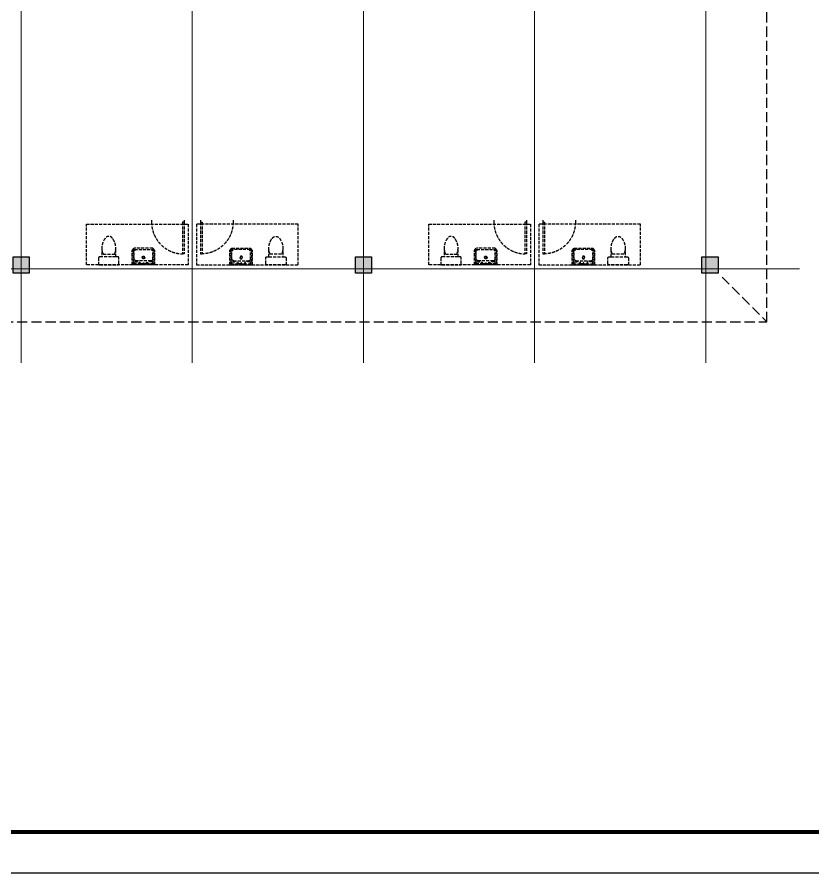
# Model space of a CAD drawing. Extents: x 1188826 to 1909461, y 608442 to 1651179.
# Drawn here: x 1832772 to 1852300, y 1129719 to 1150717 of the extents above; entities that cross this region are included whole.
import ezdxf

# ---------------------------------------------------------------- set-up
doc = ezdxf.new("R2010")
doc.units = 0
doc.header["$LTSCALE"] = 1000
doc.header["$MEASUREMENT"] = 0
for name, pattern in [('__DASH', [0.35, 0.25, -0.1]), ('ACAD_ISO10W100', [18.5, 12, -3, 0.5, -3]), ('DASH', [0.35, 0.25, -0.1]), ('DOTE', [2.42, 2, -0.2, 0.02, -0.2])]:
    doc.linetypes.add(name, pattern=pattern)
for name, color, linetype in [('00-300mm尺寸保温石材一体板外包', 44, 'Continuous'), ('S-COLU-HATCH', 30, 'Continuous'), ('S-COLU-LINE1', 6, 'Continuous'), ('卫生间', 6, 'Continuous'), ('图框', 140, 'Continuous')]:
    doc.layers.add(name, color=color, linetype=linetype)
doc.layers.add('DOTE', color=19, linetype='DOTE', lineweight=9)
doc.layers.add('审核', color=1, linetype='Continuous', plot=False)

# ---------------------------------------------------------------- blocks, each defined once
blk = doc.blocks.new('1241241')
at = {"layer": '审核', "color": 251, "linetype": '__DASH', "ltscale": 0.3}
for p, q in [((0, 2170), (0, 1730)), ((170, 2200), (30, 2200)), ((200, 2119), (200, 2170)), ((200, 1780), (200, 2119)), ((430, 2119), (200, 2119)), ((260, 2089), (260, 1810)), ((30, 1700), (170, 1700)), ((200, 1730), (200, 1780)), ((200, 1780), (430, 1780)), ((0, 1379), (350, 1379)), ((0, 819), (0, 1379)), ((349, 1351), (26, 1351)), ((26, 848), (26, 1351)), ((26, 1331), (79, 1331)), ((51, 1379), (51, 1352)), ((79, 1331), (79, 1253)), ((100, 909), (100, 1289)), ((101, 1291), (127, 1331)), ((123, 1380), (123, 1352)), ((127, 1331), (335, 1331)), ((335, 1331), (381, 1290)), ((381, 1321), (349, 1351)), ((350, 1379), (410, 1329)), ((381, 1321), (381, 878)), ((410, 869), (410, 1329)), ((26, 1010), (26, 1190)), ((26, 1100), (26, 1010)), ((84, 1248), (100, 1248)), ((26, 868), (79, 868)), ((349, 848), (26, 848)), ((51, 822), (51, 848)), ((79, 868), (79, 945)), ((84, 950), (100, 950)), ((100, 909), (127, 868)), ((123, 820), (123, 848)), ((127, 868), (335, 868)), ((335, 868), (381, 909)), ((381, 878), (349, 848)), ((350, 819), (410, 869)), ((1100, 900), (1000, 900)), ((0, 819), (350, 819)), ((270, 100), (270, 140)), ((1050, 140), (270, 140)), ((1050, 100), (270, 100)), ((1100, 100), (1000, 100)), ((1050, 100), (1050, 140))]:
    blk.add_line(p, q, dxfattribs=at)
blk.add_lwpolyline([(1000, 0), (0, 0), (0, 2500), (1000, 2500)], close=True, dxfattribs=at)
for centre, radius in [((44, 1100), 8), ((54, 1190), 15), ((182, 1100), 33.1), ((182, 1100), 24.9), ((56, 1010), 15)]:
    blk.add_circle(centre, radius, dxfattribs=at)
for centre, radius, start, end in [((30, 2170), 30, 90, 180), ((170, 2170), 30, 0, 90), ((413, 1722), 398, 53.3619, 112.5495), ((590, 1950), 110, 303.4509, 56.5491), ((30, 1730), 30, 180, 270), ((170, 1730), 30, 270, 0), ((413, 2177), 398, 247.4505, 306.6381), ((105, 1289), 5, 147.2444, 180), ((84, 1253), 5, 180, 270), ((84, 945), 5, 90, 180), ((1050, 120), 780, 90, 178.5307)]:
    blk.add_arc(centre, radius, start, end, dxfattribs=at)
blk = doc.blocks.new('1243123421321')
at = {"layer": 'S-COLU-HATCH'}
h = blk.add_hatch(color=256, dxfattribs=at)
h.dxf.hatch_style = 1
h.paths.add_polyline_path([(-17300, 400), (-16900, 400), (-16900, 0), (-17300, 0)])
h = blk.add_hatch(color=256, dxfattribs=at)
h.dxf.hatch_style = 1
h.paths.add_polyline_path([(-8900, 400), (-8500, 400), (-8500, 0), (-8900, 0)])
h = blk.add_hatch(color=256, dxfattribs=at)
h.dxf.hatch_style = 1
h.paths.add_polyline_path([(-400, 400), (0, 400), (0, 0), (-400, 0)])
at = {"layer": 'S-COLU-LINE1'}
for points in [[(-17300, 400), (-16900, 400), (-16900, 0), (-17300, 0)], [(-8900, 400), (-8500, 400), (-8500, 0), (-8900, 0)], [(-400, 400), (0, 400), (0, 0), (-400, 0)]]:
    blk.add_lwpolyline(points, close=True, dxfattribs=at)

msp = doc.modelspace()

# ---------------------------------------------------------------- linework, layer by layer
at = {"layer": '00-300mm尺寸保温石材一体板外包', "ltscale": 3, "const_width": 0.001}
for points in [[(1849072, 1144437), (1849072, 1144337), (1850072, 1144337), (1850072, 1157537), (1850072, 1157737), (1849072, 1157737), (1849072, 1157537)], [(1832272, 1144437), (1832272, 1144337), (1833472, 1144337), (1833472, 1144437)], [(1834372, 1144437), (1834372, 1144337), (1835572, 1144337), (1835572, 1144437)], [(1836472, 1144437), (1836472, 1144337), (1837672, 1144337), (1837672, 1144437)], [(1838572, 1144437), (1838572, 1144337), (1839772, 1144337), (1839772, 1144437)], [(1840672, 1144437), (1840672, 1144337), (1841872, 1144337), (1841872, 1144437)], [(1842772, 1144437), (1842772, 1144337), (1843972, 1144337), (1843972, 1144437)], [(1844872, 1144437), (1844872, 1144337), (1846072, 1144337), (1846072, 1144437)], [(1846972, 1144437), (1846972, 1144337), (1848172, 1144337), (1848172, 1144437)]]:
    msp.add_lwpolyline(points, dxfattribs=at)
at = {"layer": 'DOTE', "linetype": 'ACAD_ISO10W100', "ltscale": 100}
for p, q in [((1832872, 1161537), (1832872, 1142237)), ((1837072, 1161537), (1837072, 1142237)), ((1841272, 1161537), (1841272, 1142237)), ((1845472, 1161537), (1845472, 1142237)), ((1849672, 1161537), (1849672, 1142237)), ((1805372, 1144537), (1851972, 1144537))]:
    msp.add_line(p, q, dxfattribs=at)
at = {"layer": '卫生间', "color": 5, "linetype": 'DASH'}
for points in [[(1807372, 1153737), (1806172, 1153737), (1806172, 1143237), (1851172, 1143237), (1851172, 1158737), (1849972, 1158737)], [(1850072, 1144337), (1851172, 1143237)]]:
    msp.add_lwpolyline(points, dxfattribs=at)
at = {"layer": '图框'}
msp.add_lwpolyline([(1791251, 1129719), (1865551, 1129719), (1865551, 1171719), (1791251, 1171719)], close=True, dxfattribs=at)
at = {"layer": '图框', "const_width": 100}
msp.add_lwpolyline([(1793751, 1130719), (1864551, 1130719), (1864551, 1170719), (1793751, 1170719)], close=True, dxfattribs=at)

# ---------------------------------------------------------------- block references
at = {"rotation": 90}
for p in [(1836972, 1144637), (1845372, 1144637)]:
    msp.add_blockref('1241241', p, dxfattribs=at)
at = {"xscale": -1, "rotation": 269.9999999999409}
for p in [(1837172, 1144637), (1845572, 1144637)]:
    msp.add_blockref('1241241', p, dxfattribs=at)
at = {"layer": 'S-COLU-LINE1'}
msp.add_blockref('1243123421321', (1849972, 1144437), dxfattribs=at)

doc.saveas('drawing.dxf')
